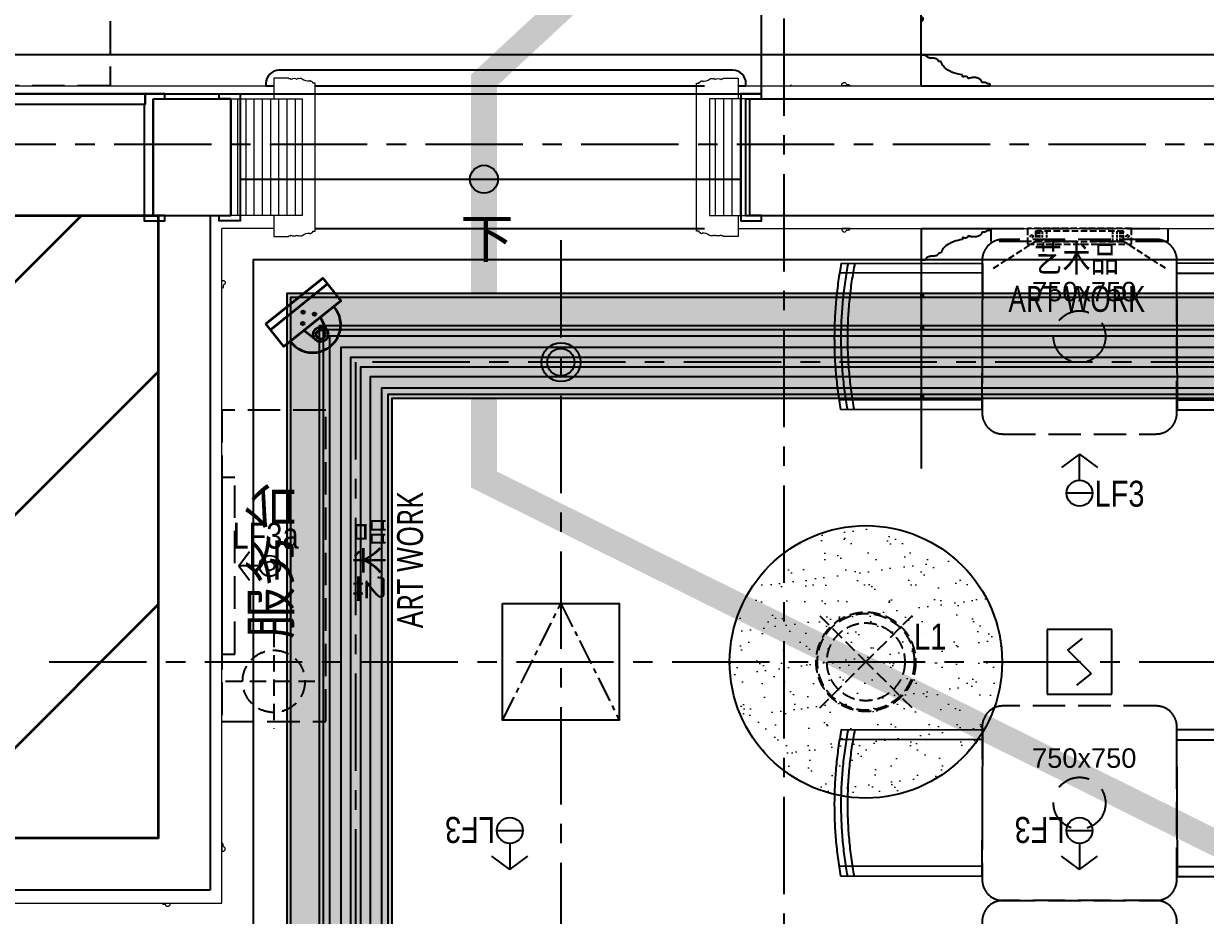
# Model space of a CAD drawing. Header units: millimetres. Extents: x -6033 to 120673, y -816267322945 to 90533.
# Drawn here: x 50451 to 55005, y 63243 to 66680 of the extents above; entities that cross this region are included whole.
import ezdxf
from ezdxf.enums import TextEntityAlignment as Align

# ---------------------------------------------------------------- set-up
doc = ezdxf.new("R2010")
doc.units = ezdxf.units.MM
for name, pattern in [('Hidden', [7.14375, 4.7625, -2.38125]), ('I-AR$0$CENTER', [2, 1.25, -0.25, 0.25, -0.25]), ('I-CEILING$0$CENTER', [2, 1.25, -0.25, 0.25, -0.25]), ('I-CEILING$0$DASH', [0.35, 0.25, -0.1]), ('I-PLAN$0$ACAD_ISO02W100', [15, 12, -3]), ('I-PLAN$0$CENTER', [2, 1.25, -0.25, 0.25, -0.25]), ('I-PLAN$0$DASH', [0.35, 0.25, -0.1]), ('I-PLAN$0$DASHED', [19.05, 12.7, -6.35]), ('I-PLAN$0$HIDDEN2', [0.1875, 0.125, -0.0625])]:
    doc.linetypes.add(name, pattern=pattern)
doc.layers.get('DefPoints').update_dxf_attribs({"color": 250})
for name, color, linetype in [('I-AR$0$D-BASE-WALL', 4, 'Continuous'), ('I-AR$0$I-stairs', 2, 'Continuous'), ('I-AR$0$I—平面—装饰面层线', 4, 'Continuous'), ('I-AR$0$I—平面—装饰面层线a', 4, 'Continuous'), ('I-CEILING$0$0-LIGHT-RC', 1, 'Continuous'), ('I-CEILING$0$0-LIGHT-TXT', 90, 'Continuous'), ('I-CEILING$0$EQUIP-消防', 3, 'Continuous'), ('I-CEILING$0$EQUIP_喷头', 90, 'Continuous'), ('I-CEILING$0$I-GRID', 252, 'I-CEILING$0$CENTER'), ('I-CEILING$0$I-RCP', 2, 'Continuous'), ('I-CEILING$0$I-RCP-AIR', 64, 'Continuous'), ('I-CEILING$0$I-RCP-COVER', 10, 'Continuous'), ('I-PLAN$0$0-建-楼梯', 1, 'Continuous'), ('I-PLAN$0$A-stairs', 2, 'Continuous'), ('I-PLAN$0$FURN', 1, 'Continuous'), ('I-PLAN$0$I-GRID', 252, 'I-PLAN$0$CENTER'), ('I-PLAN$0$I-PL-FURN', 1, 'I-PLAN$0$DASH'), ('I-PLAN$0$I-PL-LIGHT', 1, 'I-PLAN$0$HIDDEN2'), ('I-PLAN$0$ID-TEXT-HEADING-3', 3, 'Continuous'), ('I-PLAN$0$L-ELEV-MARK', 253, 'Continuous'), ('I-PLAN$0$P-平面活动家具', 1, 'Continuous'), ('ISH-Refe1', 50, 'Continuous'), ('流线', 10, 'Continuous')]:
    doc.layers.add(name, color=color, linetype=linetype)
for name, color, linetype, lineweight in [('I-AR$0$GZET_COL_GRID_1-200_轴线', 8, 'I-AR$0$CENTER', 25), ('I-AR$0$I-SCOPE', 252, 'Continuous', 35), ('I-CEILING$0$_ACM-A-DETL', 7, 'Continuous', 9), ('I-CEILING$0$_ACM-A-HACH', 251, 'Continuous', 9), ('I-CEILING$0$_ACM-E-EQMT-SECT', 3, 'Continuous', 35), ('I-PLAN$0$_ACM-A-WALL-HACH', 251, 'Continuous', 9), ('I-PLAN$0$I-PL-WALL-FHINISH', 73, 'Continuous', 13), ('I-PLAN$0$I-WALL', 6, 'Continuous', 13)]:
    doc.layers.add(name, color=color, linetype=linetype, lineweight=lineweight)
doc.styles.add('HB35Norm', font='ARCHSTYL.SHX', dxfattribs={"width": 0.8, "height": 3.5})
doc.styles.add('I-CEILING$0$I-CEILING$0$ar', font='arial.ttf', dxfattribs={"width": 0.8})
doc.styles.add('I-CEILING$0$I-CEILING$0$I-CEILING$0$ar', font='arial.ttf', dxfattribs={"width": 0.8})
doc.styles.add('I-CEILING$0$Standard', font='arial.ttf')
doc.styles.add('I-CEILING$0$黑体', font='simhei.ttf', dxfattribs={"height": 600})
doc.styles.add('I-PLAN$0$Arial', font='ARIALUNI.ttf')

# ---------------------------------------------------------------- blocks, each defined once
blk = doc.blocks.new('I-AR$0$海龙_1211170131')
at = {"layer": 'I-AR$0$GZET_COL_GRID_1-200_轴线', "ltscale": 300}
for p, q in [((53155, 86275), (53155, 59995)), ((-2225, 65990), (116415, 65990))]:
    blk.add_line(p, q, dxfattribs=at)
blk = doc.blocks.new('*U291')
for points in [[(-1125, 470), (-1170, 470), (-1170, 490), (-1095, 490), (-1095, 450), (-1090, 450), (-1090, 0), (-1170, 0), (-1170, 20), (-1125, 20), (-1125, 470)], [(-355, 470), (-310, 470), (-310, 490), (-385, 490), (-385, 450), (-390, 450), (-390, 0), (-310, 0), (-310, 20), (-355, 20), (-355, 470)]]:
    blk.add_lwpolyline(points)
at = {"color": 1}
blk.add_lwpolyline([(-1095, 450), (-385, 450), (-385, 490), (-1095, 490)], close=True, dxfattribs=at)
blk = doc.blocks.new('I-AR')
at = {"layer": 'I-AR$0$I-SCOPE'}
h = blk.add_hatch(dxfattribs=at)
h.set_pattern_fill('ANSI31', color=256, scale=200)
h.paths.add_polyline_path([(63300, 72640), (66630, 72640), (66630, 70889.4), (90600, 70890), (90600, 66390), (96650, 66390), (96650, 24876.4), (18340, 24876.4), (18340, 66390), (48090, 66390), (48090, 72640), (51400, 72640), (51400, 72649.9), (52869.5, 72649.9), (52869.5, 72640), (55240, 72640), (55240, 72790), (59460, 72790), (59460, 72640), (61830.5, 72640), (61830.5, 72649.9), (63300, 72649.9)], flags=16)
h.paths.add_polyline_path([(7330, 0), (7330, -1770), (11180, -1770), (11180, 0), (18450, 0), (18450, 2900), (27550, 2900), (27550, 18090), (37037.3, 18090), (37037.3, 17350), (96200, 17350), (96200, 18120), (114640, 18120), (114640, 84500), (0, 84500), (0, 0)])
h = blk.add_hatch(dxfattribs=at)
h.set_pattern_fill('ANSI31', color=256, scale=200)
h.paths.add_polyline_path([(48090, 65940), (50970, 65940), (50970, 63540), (49650, 63540), (49650, 62410), (48090, 62410)])
at = {"layer": 'I-AR$0$D-BASE-WALL'}
for p, q in [((50950, 66390), (51250, 66390)), ((50950, 66390), (50950, 65940)), ((51250, 66390), (51250, 65940)), ((53232.5, 66390), (53232.5, 65940)), ((53232.5, 66390), (55917.5, 66390)), ((50950, 65940), (51250, 65940)), ((50970, 65940), (50970, 63540)), ((51170, 65940), (51170, 63340)), ((53232.5, 65940), (55917.5, 65940)), ((50970, 63540), (49650, 63540)), ((51170, 63340), (50100, 63340))]:
    blk.add_line(p, q, dxfattribs=at)
at = {"layer": 'I-AR$0$I-SCOPE'}
blk.add_lwpolyline([(48090, 65940), (50970, 65940), (50970, 63540), (49650, 63540), (49650, 62410), (48090, 62410)], close=True, dxfattribs=at)
at = {"layer": 'I-AR$0$I-stairs'}
for p, q in [((53295, 66390), (53295, 67090)), ((50135, 66410), (53295, 66410)), ((51285, 66080), (53215, 66080))]:
    blk.add_line(p, q, dxfattribs=at)
at = {"layer": 'I-AR$0$I—平面—装饰面层线'}
for points in [[(51250, 66390), (51205, 66390), (51205, 66410), (51285, 66410), (51285, 65920), (51205, 65920), (51205, 65940), (51250, 65940), (51250, 66390)], [(53250, 66390), (53295, 66390), (53295, 66410), (53215, 66410), (53215, 65920), (53295, 65920), (53295, 65940), (53250, 65940), (53250, 66390)]]:
    blk.add_lwpolyline(points, dxfattribs=at)
at = {"layer": 'I-AR$0$GZET_COL_GRID_1-200_轴线'}
blk.add_blockref('I-AR$0$海龙_1211170131', (225, 225), dxfattribs=at)
at = {"layer": 'I-AR$0$I—平面—装饰面层线a'}
blk.add_blockref('*U291', (51305, 65920), dxfattribs=at)
blk = doc.blocks.new('I-PLAN$0$091116-BRASSERIE$0$Floor_03$0$Y_03_Floor$0$3rd-Floor-rest$0$A$C41AE3FBC')
at = {"layer": 'I-PLAN$0$I-PL-FURN', "ltscale": 500}
for p, q in [((-9.62, -6), (-9.62, 15.76)), ((9.62, -6.06), (9.62, 15.7))]:
    blk.add_line(p, q, dxfattribs=at)
blk.add_lwpolyline([(11.12, 15.38), (11.12, -6.06), (-11.12, -6), (-11.12, 15.44)], dxfattribs=at)
for centre, radius, start, end in [((-0.15, -45.9), 62.31, 79.5796, 100.1371), ((-0.15, -45.25), 60.66, 79.2974, 100.4193), ((-0.14, -44.6), 59.02, 78.9991, 100.7176)]:
    blk.add_arc(centre, radius, start, end, dxfattribs=at)
blk = doc.blocks.new('*U473')
at = {"layer": 'I-PLAN$0$I-PL-WALL-FHINISH'}
for points in [[(0, 50), (0, -30), (57, -30, -0.37825), (61.8, -27, 0.623496), (66.5, -25, 0.284819), (90.4, -25, 0.636149), (97.5, -27, 0.282378), (109.8, -26.5, -0.186128), (138.1, -17.9, 0.824383), (144, -16.9), (146.4, -16.9, -0.262247), (150, -13.9), (150, -9.9), (160, -9.9), (160, 559.9), (150, 559.9), (150, 563.9, -0.262247), (146.4, 566.9), (144, 566.9, 0.824383), (138.1, 567.9, -0.186128), (109.8, 576.5, 0.282378), (97.5, 577, 0.636149), (90.4, 575, 0.284819), (66.5, 575, 0.623496), (61.8, 577, -0.37825), (57, 580), (0, 580), (0, 500)], [(1789.5, 50), (1789.5, -30), (1732.5, -30, 0.37825), (1727.7, -27, -0.623496), (1723, -25, -0.284819), (1699.1, -25, -0.636149), (1692, -27, -0.282378), (1679.7, -26.5, 0.186128), (1651.4, -17.9, -0.824383), (1645.5, -16.9), (1643.1, -16.9, 0.262247), (1639.5, -13.9), (1639.5, -9.9), (1629.5, -9.9), (1629.5, 559.9), (1639.5, 559.9), (1639.5, 563.9, 0.262247), (1643.1, 566.9), (1645.5, 566.9, -0.824383), (1651.4, 567.9, 0.186128), (1679.7, 576.5, -0.282378), (1692, 577, -0.636149), (1699.1, 575, -0.284819), (1723, 575, -0.623496), (1727.7, 577, 0.37825), (1732.5, 580), (1789.5, 580), (1789.5, 500)]]:
    blk.add_lwpolyline(points, format="xyb", dxfattribs=at)
blk = doc.blocks.new('*U475')
at = {"layer": 'I-PLAN$0$I-PL-WALL-FHINISH'}
blk.add_lwpolyline([(0, 0), (2600.5, 0)], dxfattribs=at)
for points in [[(205, -1), (200, -1), (200, 0), (205, 0)], [(2395.5, -1), (2400.5, -1), (2400.5, 0), (2395.5, 0)]]:
    blk.add_lwpolyline(points, close=True, dxfattribs=at)
for points in [[(400, 0), (400, -8, -0.320816), (402.7, -10.6), (403.3, -10.6, 0.466827), (414.7, -10.6), (415.3, -10.6, -0.468154), (422.7, -5.5), (423.3, -4.8, 0.645582), (426.7, -4.6), (427.3, -4.6, -0.415157), (430, -3.3), (430, 0)], [(2200.5, 0), (2200.5, -8, 0.320816), (2197.8, -10.6), (2197.2, -10.6, -0.466827), (2185.8, -10.6), (2185.2, -10.6, 0.468154), (2177.8, -5.5), (2177.2, -4.8, -0.645582), (2173.8, -4.6), (2173.2, -4.6, 0.415157), (2170.5, -3.3), (2170.5, 0)]]:
    blk.add_lwpolyline(points, format="xyb", close=True, dxfattribs=at)
blk = doc.blocks.new('I-PLAN$0$海龙工具_镜前灯')
at = {"color": 8, "linetype": 'I-PLAN$0$DASH', "ltscale": 40}
for p, q in [((-167, 143.5), (-167, 103.5)), ((-162.2, 143.5), (-162.2, 103.5)), ((-154.5, 143.5), (-154.5, 103.5)), ((-143.4, 143.5), (-143.4, 103.5)), ((-127.5, 143.5), (-127.5, 103.5)), ((127.8, 143.5), (127.8, 103.5)), ((143.8, 143.5), (143.8, 103.5)), ((154.9, 143.5), (154.9, 103.5)), ((162.6, 143.5), (162.6, 103.5)), ((167.4, 143.5), (167.4, 103.5))]:
    blk.add_line(p, q, dxfattribs=at)
at = {"color": 8, "linetype": 'I-PLAN$0$DASH', "ltscale": 100}
for p, q in [((-331.6, 0.4), (-169.8, 103.5)), ((332, 0.4), (170.2, 103.5))]:
    blk.add_line(p, q, dxfattribs=at)
at = {"linetype": 'I-PLAN$0$DASH', "ltscale": 100}
blk.add_lwpolyline([(-199.8, 93.5), (200.2, 93.5), (200.2, 153.5), (-199.8, 153.5)], close=True, dxfattribs=at)
at = {"color": 8, "linetype": 'I-PLAN$0$DASH', "ltscale": 100}
blk.add_lwpolyline([(-169.8, 103.5), (170.2, 103.5), (170.2, 143.5), (-169.8, 143.5)], close=True, dxfattribs=at)
at = {"color": 8, "linetype": 'I-PLAN$0$DASH', "ltscale": 31.415927}
for centre in [(-184.2, 123.9), (184.6, 123.9)]:
    blk.add_circle(centre, 5, dxfattribs=at)
blk = doc.blocks.new('*U476')
at = {"layer": 'I-PLAN$0$I-PL-WALL-FHINISH'}
blk.add_lwpolyline([(0, 0), (0, 2600)], dxfattribs=at)
for points in [[(0, 2400), (8, 2400, 0.320816), (10.6, 2397.3), (10.6, 2396.7, -0.466827), (10.6, 2385.3), (10.6, 2384.7, 0.468154), (5.5, 2377.3), (4.8, 2376.7, -0.645582), (4.6, 2373.3), (4.6, 2372.7, 0.415157), (3.3, 2370), (0, 2370)], [(0, 200), (8, 200, -0.320816), (10.6, 202.7), (10.6, 203.3, 0.466827), (10.6, 214.7), (10.6, 215.3, -0.468154), (5.5, 222.7), (4.8, 223.3, 0.645582), (4.6, 226.7), (4.6, 227.3, -0.415157), (3.3, 230), (0, 230)]]:
    blk.add_lwpolyline(points, format="xyb", close=True, dxfattribs=at)
blk = doc.blocks.new('*U478')
at = {"layer": 'I-PLAN$0$I-PL-WALL-FHINISH'}
blk.add_lwpolyline([(0, 0), (0, 1065)], dxfattribs=at)
for points in [[(0, 865), (8, 865, 0.320816), (10.6, 862.3), (10.6, 861.7, -0.466827), (10.6, 850.3), (10.6, 849.7, 0.468154), (5.5, 842.3), (4.8, 841.7, -0.645582), (4.6, 838.3), (4.6, 837.7, 0.415157), (3.3, 835), (0, 835)], [(0, 200), (8, 200, -0.320816), (10.6, 202.7), (10.6, 203.3, 0.466827), (10.6, 214.7), (10.6, 215.3, -0.468154), (5.5, 222.7), (4.8, 223.3, 0.645582), (4.6, 226.7), (4.6, 227.3, -0.415157), (3.3, 230), (0, 230)]]:
    blk.add_lwpolyline(points, format="xyb", close=True, dxfattribs=at)
blk = doc.blocks.new('I-PLAN')
at = {"layer": 'I-PLAN$0$_ACM-A-WALL-HACH'}
h = blk.add_hatch(dxfattribs=at)
h.set_pattern_fill('ANSI31', color=256, scale=10, angle=45)
h.paths.add_polyline_path([(51525, 65940), (51250, 65940), (51250, 66390), (51525, 66390)])
h = blk.add_hatch(dxfattribs=at)
h.set_pattern_fill('ANSI31', color=256, scale=10, angle=45)
h.paths.add_polyline_path([(53094.5, 65940), (53232.5, 65940), (53232.5, 66390), (53094.5, 66390)])
at = {"layer": 'I-PLAN$0$0-建-楼梯'}
blk.add_lwpolyline([(52225, 66080, 0, 0, 0), (52225, 66461.8, 0, 80, 0), (52225, 66337.1, 0, 0, 0)], format="xyseb", dxfattribs=at)
at = {"layer": 'I-PLAN$0$A-stairs'}
blk.add_lwpolyline([(53204.5, 66440), (53234.5, 66440), (53234.5, 66450, 0.414214), (53184.5, 66500), (51435, 66500, 0.414214), (51385, 66450), (51385, 66440), (51415, 66440)], format="xyb", dxfattribs=at)
blk.add_lwpolyline([(51575, 66080), (53044.5, 66080)], dxfattribs=at)
at = {"layer": 'I-PLAN$0$I-GRID', "ltscale": 300}
blk.add_lwpolyline([(50549.7, 64220), (64237.1, 64220)], dxfattribs=at)
at = {"layer": 'I-PLAN$0$I-PL-FURN', "ltscale": 500}
for points in [[(50784.2, 66440), (49584.2, 66440), (49584.2, 67040), (50784.2, 67040)], [(54860.1, 65840), (54179.9, 65840), (54179.9, 65890), (54860.1, 65890)], [(51615, 65190), (51215, 65190), (51215, 63990), (51615, 63990)], [(51265, 64249.9), (51265, 64930.1), (51215, 64930.1), (51215, 64249.9)]]:
    blk.add_lwpolyline(points, close=True, dxfattribs=at)
for points in [[(54225, 65098.2), (54815, 65098.2, 0.414214), (54895, 65178.2), (54895, 65768.2, 0.414214), (54815, 65848.2), (54225, 65848.2, 0.414214), (54145, 65768.2), (54145, 65178.2, 0.414214)], [(54225, 63300), (54815, 63300, 0.414214), (54895, 63380), (54895, 63970, 0.414214), (54815, 64050), (54225, 64050, 0.414214), (54145, 63970), (54145, 63380, 0.414214)], [(54225, 62550), (54815, 62550, 0.414214), (54895, 62630), (54895, 63220, 0.414214), (54815, 63300), (54225, 63300, 0.414214), (54145, 63220), (54145, 62630, 0.414214)]]:
    blk.add_lwpolyline(points, format="xyb", close=True, dxfattribs=at)
at = {"layer": 'I-PLAN$0$I-PL-FURN', "linetype": 'I-PLAN$0$HIDDEN2', "ltscale": 500}
for points in [[(51415, 64339), (51415, 63963.4)], [(51229.4, 64144.9), (51597.6, 64144.9)]]:
    blk.add_lwpolyline(points, dxfattribs=at)
blk.add_circle((51415, 64144.9), 120, dxfattribs=at)
at = {"layer": 'I-PLAN$0$I-PL-LIGHT', "linetype": 'I-PLAN$0$DASHED', "ltscale": 10}
for centre in [(54520, 65473.2), (54520, 63675)]:
    blk.add_circle(centre, 100, dxfattribs=at)
at = {"layer": 'I-PLAN$0$I-PL-WALL-FHINISH'}
for points in [[(49130, 66440), (51415, 66440)], [(51415, 65890), (51215, 65890)]]:
    blk.add_lwpolyline(points, dxfattribs=at)
at = {"layer": 'I-PLAN$0$I-WALL'}
for points in [[(51525, 65940), (51250, 65940), (51250, 66390), (51525, 66390)], [(53094.5, 65940), (53232.5, 65940), (53232.5, 66390), (53094.5, 66390)]]:
    blk.add_lwpolyline(points, close=True, dxfattribs=at)
at = {"layer": 'I-PLAN$0$L-ELEV-MARK'}
blk.add_circle((52225, 66080), 53.9, dxfattribs=at)
at = {"layer": 'I-PLAN$0$I-PL-LIGHT', "linetype": 'I-PLAN$0$DASHED', "ltscale": 10}
blk.add_blockref('I-PLAN$0$海龙工具_镜前灯', (54519.8, 65736.5), dxfattribs=at)
at = {"layer": 'I-PLAN$0$I-PL-WALL-FHINISH'}
for name, p in [('*U473', (51415, 65890)), ('*U476', (51215, 63290)), ('*U475', (53204.5, 65890))]:
    blk.add_blockref(name, p, dxfattribs=at)
at = {"layer": 'I-PLAN$0$I-PL-WALL-FHINISH', "xscale": -1, "rotation": 180}
blk.add_blockref('*U475', (53204.5, 66440), dxfattribs=at)
at = {"layer": 'I-PLAN$0$I-PL-WALL-FHINISH', "rotation": 270}
blk.add_blockref('*U478', (50150, 63290), dxfattribs=at)
at = {"layer": 'I-PLAN$0$P-平面活动家具', "yscale": 25.39999999990686}
for p, xscale, zscale, rotation in [((53991.9, 65473.6), 25.39999999990686, 25.39999999990686, 89.85835853881424), ((55048.1, 65473.6), -25.39999999990686, 25.39999999990687, 270.1416414611858), ((53991.9, 63675.4), 25.39999999990686, 25.39999999990686, 89.85835853881424), ((55048.1, 63675.4), -25.39999999990686, 25.39999999990687, 270.1416414611858)]:
    blk.add_blockref('I-PLAN$0$091116-BRASSERIE$0$Floor_03$0$Y_03_Floor$0$3rd-Floor-rest$0$A$C41AE3FBC', p, dxfattribs=dict(at, xscale=xscale, zscale=zscale, rotation=rotation))
at = {"layer": 'I-PLAN$0$FURN', "linetype": 'I-PLAN$0$ACAD_ISO02W100', "char_height": 75, "attachment_point": 1, "style": 'I-PLAN$0$Arial'}
for insert in [(54337.2, 65684.7), (54337.2, 63886.5)]:
    blk.add_mtext_dynamic_manual_height_columns('750x750', width=181404.2, gutter_width=600, heights=[131.5], dxfattribs=dict(at, insert=insert))
at = {"layer": 'I-PLAN$0$ID-TEXT-HEADING-3', "style": 'I-PLAN$0$Arial'}
blk.add_text('下', height=150, dxfattribs=at).set_placement((52133.8, 65777.6))
at = {"layer": 'I-PLAN$0$ID-TEXT-HEADING-3', "insert": (51328.1, 64306.5), "char_height": 150, "attachment_point": 1, "rotation": 90, "style": 'I-PLAN$0$Arial'}
blk.add_mtext_dynamic_manual_height_columns('{\\fArial Unicode MS|b0|i0|c134|p34;服务台}', width=151170.167, gutter_width=500, heights=[109.5], dxfattribs=at)
blk = doc.blocks.new('I-CEILING$0$K_09291619781205052810')
at = {"layer": 'DefPoints', "color": 6}
for points in [[(-132.7, 0), (-132.7, 925.2)], [(-56.5, 94.1), (-65.8, 94.3)], [(28.8, 34.4), (26.5, 35.7), (26.5, 42.2)], [(114.2, 13.7), (100.4, 13.7)]]:
    blk.add_lwpolyline(points, dxfattribs=at)
for points in [[(-132.7, 655), (-132.7, 640, 1)], [(-132.7, 390), (-132.7, 375, 1)], [(-132.7, 265), (-132.7, 250, 1)]]:
    blk.add_lwpolyline(points, format="xyb", close=True, dxfattribs=at)
for points in [[(-132.7, 0), (-132.7, 120), (-116.5, 120, -0.417431)], [(-132.7, 0), (132.7, 0), (132.7, 7.2, 0.744787)], [(49.6, 28), (47.3, 29.2, -3.820271)]]:
    blk.add_lwpolyline(points, format="xyb", dxfattribs=at)
for points in [[(-88.9, 106.8), (-90.7, 106.8), (-92.5, 106.8), (-98, 107.2), (-101.5, 107.9), (-104.8, 108.9), (-107.8, 110.1), (-110.4, 111.5), (-113.6, 114.1), (-115.1, 116), (-116.1, 117.9), (-116.4, 119), (-116.5, 120)], [(-65.8, 94.3), (-65.9, 95.3), (-66.5, 97.2), (-68.4, 99.9), (-70.8, 102), (-75.4, 104.4), (-81.8, 106.2), (-85.3, 106.7), (-88.9, 106.8)], [(26.5, 42.2), (-8, 50.5), (-22.9, 57), (-48.2, 77.1), (-52.6, 83.7), (-56.5, 94.1)], [(47.3, 29.2), (47.5, 30), (47.5, 30.7), (47.3, 31.5), (47, 32.2), (46.5, 32.9), (45.9, 33.5), (44.2, 34.7), (42.1, 35.6), (39.7, 36.2), (37.1, 36.4), (34.5, 36.3), (33.2, 36.1), (30.9, 35.4), (28.8, 34.4)], [(100.4, 13.7), (100.4, 15.6), (100.1, 17.6), (98.3, 21.3), (95.1, 24.7), (93, 26.3), (87.9, 28.9), (85, 29.9), (82, 30.8), (78.7, 31.5), (75.4, 31.9), (71.9, 32.2), (65, 32), (61.7, 31.6), (58.4, 31), (55.3, 30.2), (52.4, 29.2), (49.6, 28)], [(132.7, 7.2), (126.1, 7.8), (123.2, 8.5), (120, 9.6), (116.5, 11.6), (114.2, 13.7)]]:
    blk.add_spline(points, degree=3, dxfattribs=at)
blk = doc.blocks.new('I-CEILING$0$A$C48C12147')
at = {"layer": 'I-CEILING$0$0-LIGHT-RC', "color": 8, "linetype": 'I-CEILING$0$DASH', "ltscale": 200}
for points in [[(0, 251.6), (0, 0)], [(-251.6, 0), (0, 0)], [(251.6, 0), (0, 0)], [(0, -251.6), (0, 0)]]:
    blk.add_lwpolyline(points, dxfattribs=at)
at = {"layer": 'I-CEILING$0$0-LIGHT-RC', "linetype": 'I-CEILING$0$DASH', "ltscale": 200}
for radius in [191.6, 186.6, 150]:
    blk.add_circle((0, 0), radius, dxfattribs=at)
blk = doc.blocks.new('I-CEILING$0$I-CEILING$0$K_09291619781205193186')
at = {"layer": 'I-CEILING$0$0-LIGHT-RC'}
for p, q in [((0, 150), (-69.1, 98.8)), ((0, 50), (0, 150)), ((0, 150), (69.1, 98.8)), ((50, 0), (-50, 0))]:
    blk.add_line(p, q, dxfattribs=at)
blk.add_circle((0, 0), 50, dxfattribs=at)
at = {"layer": 'I-CEILING$0$0-LIGHT-TXT', "style": 'I-CEILING$0$I-CEILING$0$I-CEILING$0$ar', "width": 0.8}
blk.add_text('LF3', height=100, dxfattribs=at).set_placement((57.6, -52))
blk = doc.blocks.new('I-CEILING$0$3g43r')
at = {"layer": 'I-CEILING$0$0-LIGHT-RC'}
for p, q in [((52418.5, 64872.2), (52363.2, 64831.2)), ((52418.5, 64792.2), (52418.5, 64872.2)), ((52418.5, 64872.2), (52473.9, 64831.2))]:
    blk.add_line(p, q, dxfattribs=at)
for radius in [40, 17.3]:
    blk.add_circle((52418.5, 64752.2), radius, dxfattribs=at)
blk = doc.blocks.new('I-CEILING$0$K_1219103599')
at = {"layer": 'I-CEILING$0$I-RCP-AIR'}
blk.add_lwpolyline([(-225, 225), (225, 225), (225, -225), (-225, -225)], close=True, dxfattribs=at)
at = {"layer": 'I-CEILING$0$I-RCP-AIR', "linetype": 'I-CEILING$0$CENTER', "ltscale": 80}
blk.add_lwpolyline([(-225, -225), (0, 225), (225, -225)], dxfattribs=at)
blk = doc.blocks.new('I-CEILING$0$R626')
for p, q in [((-250, 250), (-250, -250)), ((250, 250), (-250, 250)), ((250, -250), (250, 250)), ((-90, 90), (22.5, 180)), ((0, 0), (-90, 90)), ((0, 0), (90, -90)), ((90, -90), (-22.5, -180)), ((-250, -250), (250, -250))]:
    blk.add_line(p, q)
at = {"style": 'I-CEILING$0$Standard', "flags": 1}
blk.add_attdef('A', text='', height=0.009, dxfattribs=at).set_placement((0, 0), align=Align.MIDDLE_CENTER)
blk = doc.blocks.new('I-CEILING$0$A$C81734cc7')
at = {"layer": 'I-CEILING$0$_ACM-A-DETL'}
h = blk.add_hatch(color=256, dxfattribs=at)
edge = h.paths.add_edge_path()
edge.add_arc((0, 0), 52.5, 0, 360)
for radius in [75, 52.5]:
    blk.add_circle((0, 0), radius)
blk = doc.blocks.new('I-CEILING$0$彩色半球摄像机')
for points in [[(-3.5, 14.8, 1), (7.2, 14.8, 1)], [(-32.5, -18.6, 1), (-21.8, -18.5, 1)], [(25.5, -18.6, 1), (36.2, -18.5, 1)]]:
    blk.add_hatch(color=256).paths.add_polyline_path(points)
for p, q in [((-139.3, 40.6), (142.9, 40.6)), ((-27.5, -100.9), (-40.5, -42)), ((28.2, -100.9), (41.2, -42))]:
    blk.add_line(p, q)
blk.add_lwpolyline([(-139.3, 69.8), (142.9, 69.8), (142.9, -42), (-139.3, -42)], close=True)
for centre, radius in [((1.8, 14.8), 5.37), ((-27.2, -18.5), 5.37), ((30.8, -18.5), 5.37), ((0.3, -94.7), 28.5), ((0.3, -94.7), 17.8)]:
    blk.add_circle(centre, radius)
blk.add_arc((0.3, -46.1), 107.7, 177.807, 2.193)
blk = doc.blocks.new('I-CEILING')
at = {"layer": 'I-CEILING$0$_ACM-A-HACH'}
h = blk.add_hatch(dxfattribs=at)
h.set_pattern_fill('AR-SAND', color=256, scale=2.5)
h.paths.add_polyline_path([(62830, 63205), (62830, 65235), (51870, 65235), (51870, 63205)], flags=16)
h.paths.add_polyline_path([(51465, 62800), (63235, 62800), (63235, 65640), (51465, 65640)])
h = blk.add_hatch(dxfattribs=at)
h.set_pattern_fill('AR-SAND', color=256, scale=2.5)
h.set_pattern_definition([(37.5, (356.67, -1e-08), (-4.00008, 122.35331), [0, -96.52, 0, -107.95, 0, -103.1875]), (7.5, (356.67, -1e-08), (112.38082, 179.20628), [0, -52.07, 0, -86.995, 0, -33.3375]), (327.5, (278.56, -1e-08), (197.74809, 0.3593), [0, -31.75, 0, -114.3, 0, -149.225]), (317.5, (278.56, -1e-08), (190.8891, 55.73233), [0, -15.875, 0, -74.93, 0, -85.725])])
edge = h.paths.add_edge_path()
edge.add_arc((53696.7, 64220), 525, 0, 360)
at = {"layer": 'I-CEILING$0$I-GRID', "ltscale": 300}
blk.add_lwpolyline([(52521.6, 65845.6), (52521.6, 62738.1)], dxfattribs=at)
blk.add_lwpolyline([(62970, 63065), (62970, 65375), (51730, 65375), (51730, 63065)], close=True, dxfattribs=at)
at = {"layer": 'I-CEILING$0$I-RCP'}
for points in [[(49250, 72170), (65790, 72170), (65790, 66560), (49250, 66560)], [(64515, 62670), (64515, 63170), (63365, 63170), (63365, 65770), (51335, 65770), (51335, 63170), (50270, 63170), (50270, 62670)]]:
    blk.add_lwpolyline(points, close=True, dxfattribs=at)
for points in [[(51575, 66439.9), (53075, 66439.9)], [(51575, 65890.1), (53075, 65890.1)]]:
    blk.add_lwpolyline(points, dxfattribs=at)
at = {"layer": 'I-CEILING$0$I-RCP-AIR'}
for points in [[(63070, 62965), (63070, 65475), (51630, 65475), (51630, 62965)], [(63026.3, 63008.7), (63026.3, 65431.2), (51673.7, 65431.2), (51673.7, 63008.7)], [(62988.8, 63046.2), (62988.8, 65393.7), (51711.2, 65393.7), (51711.2, 63046.2)], [(62951.2, 63083.8), (62951.2, 65356.2), (51748.8, 65356.2), (51748.8, 63083.8)], [(62913.7, 63121.3), (62913.7, 65318.7), (51786.3, 65318.7), (51786.3, 63121.3)], [(62870, 63165), (62870, 65275), (51830, 65275), (51830, 63165)]]:
    blk.add_lwpolyline(points, close=True, dxfattribs=at)
at = {"layer": 'I-CEILING$0$I-RCP-COVER'}
for points in [[(51465, 62800), (63235, 62800), (63235, 65640), (51465, 65640)], [(51480, 62815), (63220, 62815), (63220, 65625), (51480, 65625)], [(63110, 62925), (63110, 65515), (51590, 65515), (51590, 62925)], [(63095, 62940), (63095, 65500), (51605, 65500), (51605, 62940)], [(62845, 63190), (62845, 65250), (51855, 65250), (51855, 63190)], [(62830, 63205), (62830, 65235), (51870, 65235), (51870, 63205)]]:
    blk.add_lwpolyline(points, close=True, dxfattribs=at)
blk.add_circle((53696.7, 64220), 525, dxfattribs=at)
for name, p in [('I-CEILING$0$I-CEILING$0$K_09291619781205193186', (54520, 64870)), ('I-CEILING$0$K_1219103599', (52521.6, 64219.9))]:
    blk.add_blockref(name, p)
for name, p, rotation in [('I-CEILING$0$3g43r', (116152.2, 12171.5), 90), ('I-CEILING$0$I-CEILING$0$K_09291619781205193186', (52325, 63570), 180), ('I-CEILING$0$I-CEILING$0$K_09291619781205193186', (54520, 63570), 180)]:
    blk.add_blockref(name, p, dxfattribs=dict(rotation=rotation))
at = {"layer": 'DefPoints', "color": 6}
blk.add_blockref('I-CEILING$0$K_09291619781205052810', (54042.8, 66440), dxfattribs=at)
at = {"layer": 'DefPoints', "color": 6, "xscale": -1, "rotation": 180}
blk.add_blockref('I-CEILING$0$K_09291619781205052810', (54042.8, 65890), dxfattribs=at)
at = {"layer": 'I-CEILING$0$0-LIGHT-RC', "rotation": 45}
blk.add_blockref('I-CEILING$0$A$C48C12147', (53696.7, 64220), dxfattribs=at)
at = {"layer": 'I-CEILING$0$EQUIP-消防', "xscale": 0.5, "yscale": 0.5, "zscale": 0.5}
blk.add_blockref('I-CEILING$0$R626', (54520, 64220), dxfattribs=at)
at = {"layer": 'I-CEILING$0$EQUIP_喷头'}
blk.add_blockref('I-CEILING$0$A$C81734cc7', (52521.6, 65375), dxfattribs=at)
at = {"layer": 'I-CEILING$0$0-LIGHT-TXT', "width": 0.8}
for s, style, p in [('LF3a', 'I-CEILING$0$I-CEILING$0$I-CEILING$0$ar', (51255.9, 64656.5)), ('L1', 'I-CEILING$0$I-CEILING$0$ar', (53882.3, 64267.2))]:
    blk.add_text(s, height=100, dxfattribs=dict(at, style=style)).set_placement(p)
at = {"layer": 'I-CEILING$0$I-RCP-AIR', "style": 'I-CEILING$0$黑体'}
for tag, p in [('R', (61966.4, 71748.9)), ('R', (61966.4, 66925.2)), ('R', (51736.1, 63924.8)), ('R', (62976.1, 63924.8)), ('S', (56433.6, 63065))]:
    blk.add_attdef(tag, text='', height=100, dxfattribs=at).set_placement(p, align=Align.MIDDLE_CENTER)
at = {"layer": 'I-CEILING$0$_ACM-E-EQMT-SECT', "rotation": 38.74706409752741}
blk.add_blockref('I-CEILING$0$彩色半球摄像机', (51536.1, 65555.3), dxfattribs=at)

msp = doc.modelspace()

# ---------------------------------------------------------------- linework, layer by layer
at = {"layer": '流线', "color": 6, "linetype": 'Hidden', "ltscale": 100, "const_width": 100}
msp.add_lwpolyline([(57350, 71220), (52225, 66461.8), (52225, 64922.8), (57283.3, 62410)], dxfattribs=at)

# ---------------------------------------------------------------- block references
for name in ['I-AR', 'I-PLAN']:
    msp.add_blockref(name, (0, 0))

# ---------------------------------------------------------------- texts
at = {"layer": 'ISH-Refe1', "char_height": 100, "width": 46239.708, "attachment_point": 2, "style": 'HB35Norm'}
for s, insert in [('{\\fMicrosoft YaHei|b0|i0|c134|p34;艺术品}', (54508.6, 65823.8)), ('{\\fMicrosoft YaHei|b0|i0|c134|p34;ART WORK}', (54508.6, 65669.1))]:
    msp.add_mtext(s, dxfattribs=dict(at, insert=insert))
at = {"layer": 'ISH-Refe1', "char_height": 100, "width": 46239.708, "attachment_point": 8, "rotation": 90, "style": 'HB35Norm'}
for s, insert in [('{\\fMicrosoft YaHei|b0|i0|c134|p34;ART WORK}', (51991.6, 64611.6)), ('{\\fMicrosoft YaHei|b0|i0|c134|p34;艺术品}', (51846.6, 64611.6))]:
    msp.add_mtext(s, dxfattribs=dict(at, insert=insert))

# ---------------------------------------------------------------- next in the draw order: block references
msp.add_blockref('I-CEILING', (0, 0))

doc.saveas('drawing.dxf')
